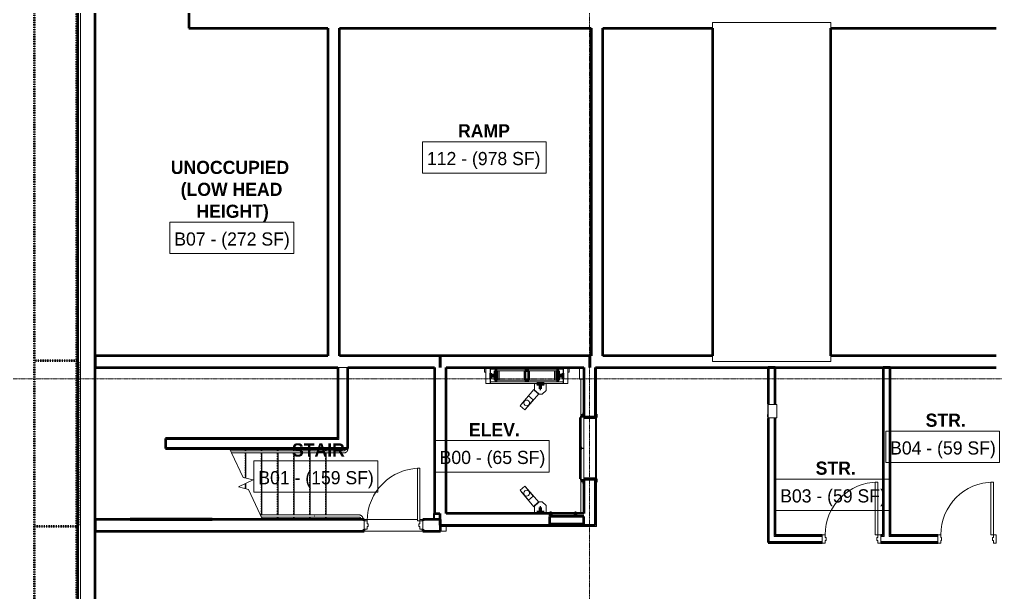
# Model space of a CAD drawing. Header units: inches. Extents: x -4235 to -464, y 9767 to 12463.
# Drawn here: x -3871 to -3204, y 11389 to 11781 of the extents above; entities that cross this region are included whole.
import ezdxf

# ---------------------------------------------------------------- set-up
doc = ezdxf.new("R2010")
doc.units = ezdxf.units.IN
doc.header["$MEASUREMENT"] = 0
for name, pattern in [('Dash 1_16_', [0.125, 0.0625, -0.0625]), ('Grid Line 1_2_', [0.875, 0.5, -0.125, 0.125, -0.125]), ('Overhead 1_16_', [0.101562, 0.0625, -0.039062])]:
    doc.linetypes.add(name, pattern=pattern)
for name, color, linetype, lineweight in [('0-1', 7, 'Continuous', 5), ('0-3', 90, 'Continuous', 20), ('0-4', 7, 'Continuous', 9), ('A-AREA-IDEN', 2, 'Continuous', 9), ('A-DOOR-1', 90, 'Continuous', 20), ('A-DOOR-2', 7, 'Continuous', 9), ('A-DOOR-FRAM-1', 90, 'Continuous', 20), ('A-FLOR-2', 7, 'Continuous', 9), ('A-FLOR-3', 250, 'Continuous', 50), ('A-FLOR-4', 192, 'Continuous', 9), ('A-FLOR-HRAL-1', 7, 'Continuous', 9), ('A-FLOR-MCUT-1', 50, 'Continuous', 13), ('A-GENM-2', 7, 'Continuous', 9), ('A-GENM-3', 250, 'Continuous', 50), ('A-WALL', 113, 'Continuous', 13), ('A-WALL-3', 50, 'Continuous', 13), ('A-WALL-4', 250, 'Continuous', 50), ('A-WALL-5', 7, 'Continuous', 9), ('C-BLDG-PADS-1', 7, 'Continuous', 9), ('C-PROP-LINE-1', 91, 'Dash 1_16_', 50), ('E-FIRE-1', 7, 'Continuous', 9), ('G-IMPT-1', 7, 'Continuous', 9), ('I-WALL-1', 250, 'Continuous', 50), ('Q-SPCQ-1', 7, 'Continuous', 9), ('S-FNDN-3', 7, 'Continuous', 9), ('S-FNDN-4', 32, 'Continuous', 50), ('S-GRID-1', 1, 'Grid Line 1_2_', 9), ('S-STRS-3', 7, 'Continuous', 9), ('S-STRS-4', 7, 'Overhead 1_16_', 9), ('S-STRS-MBND-2', 7, 'Continuous', 9)]:
    doc.layers.add(name, color=color, linetype=linetype, lineweight=lineweight)
doc.styles.add('Century Gothic', font='ufonts.com_century-gothic.ttf', dxfattribs={"height": 9})
doc.styles.add('Century Gothic_B', font='GOTHICB.TTF', dxfattribs={"height": 9})

# ---------------------------------------------------------------- blocks, each defined once
blk = doc.blocks.new('CTR  - Topography_rvt-1-BACKGROUND - BASEMENT')
at = {"layer": 'C-BLDG-PADS-1'}
for p, q in [((-3487.32, 11534.99), (-3487.32, 11509.05)), ((-3487.32, 11466.43), (-3487.32, 11442.99))]:
    blk.add_line(p, q, dxfattribs=at)
blk = doc.blocks.new('HOLLOW METAL - COMMON_3-0 x 7-0 - HM DOOR-2191985-BACKGROUND - BASEMENT')
at = {"layer": 'A-DOOR-1'}
for p, q in [((18, 39.125), (16.25, 39.125)), ((16.25, 39.125), (16.25, 3.125)), ((18, 3.125), (18, 39.125)), ((16.25, 3.125), (18, 3.125))]:
    blk.add_line(p, q, dxfattribs=at)
at = {"layer": 'A-DOOR-2'}
blk.add_arc((18, 3.125), 36, 90, 180, dxfattribs=at)
at = {"layer": 'A-DOOR-FRAM-1'}
for p, q in [((-18, 3.125), (-20, 3.125)), ((-20, 3.125), (-20, -2.625)), ((-18, 1.1875), (-18, 3.125)), ((-17.375, 1.1875), (-18, 1.1875)), ((-17.375, -0.6875), (-17.375, 1.1875)), ((18, 1.1875), (17.375, 1.1875)), ((17.375, 1.1875), (17.375, -0.6875)), ((18, 3.125), (18, 1.1875)), ((20, 3.125), (18, 3.125)), ((20, -2.625), (20, 3.125)), ((-20, -2.625), (-18, -2.625)), ((-18, -2.625), (-18, -0.6875)), ((-18, -0.6875), (-17.375, -0.6875)), ((17.375, -0.6875), (18, -0.6875)), ((18, -0.6875), (18, -2.625)), ((18, -2.625), (20, -2.625))]:
    blk.add_line(p, q, dxfattribs=at)
blk = doc.blocks.new('104416 - Fire Extinguishers - Wall - Class A - Light - 2A-2206155-BACKGROUND - BASEMENT')
at = {"layer": 'E-FIRE-1'}
for p, q in [((13.19, 2.63), (13.19, 2.37)), ((23.19, 2.63), (13.19, 2.63)), ((13.19, 2.63), (23.19, 2.63)), ((13.19, 2.63), (13.19, 2.37)), ((23.19, 2.37), (13.19, 2.37)), ((13.63, -3.62), (13.63, 2.37)), ((14.41, 2.63), (14.41, 2.88)), ((14.44, 2.88), (14.84, 2.88)), ((14.44, 2.63), (14.44, 2.88)), ((14.84, 2.88), (15.03, 2.88)), ((14.84, 2.63), (14.84, 2.88)), ((15.03, 2.88), (15.11, 2.88)), ((15.03, 2.63), (15.03, 2.88)), ((15.11, 2.88), (15.24, 2.88)), ((15.11, 2.63), (15.11, 2.88)), ((15.24, 2.88), (15.51, 2.88)), ((15.24, 2.63), (15.24, 2.88)), ((15.51, 2.88), (15.73, 2.88)), ((15.51, 2.63), (15.51, 2.88)), ((15.73, 2.88), (15.87, 2.88)), ((15.73, 2.63), (15.73, 2.88)), ((15.87, 2.88), (15.91, 2.88)), ((15.87, 2.63), (15.87, 2.88)), ((15.91, 2.63), (15.91, 2.88)), ((15.94, 2.63), (15.94, 2.88)), ((22.75, 2.37), (22.75, -3.62)), ((23.19, 2.37), (23.19, 2.63)), ((23.19, 2.37), (23.19, 2.63)), ((22.75, -3.62), (13.63, -3.62))]:
    blk.add_line(p, q, dxfattribs=at)
blk = doc.blocks.new('CTR - 1st Phase - Common Walls_rvt-1-BACKGROUND - BASEMENT')
at = {"layer": 'A-WALL-3'}
for p, q in [((-3358.65, 11517.55), (-3358.65, 11542.99)), ((-3355.15, 11517.55), (-3355.15, 11542.99)), ((-3280.02, 11542.99), (-3280.02, 11427.99)), ((-3276.52, 11542.99), (-3276.52, 11427.99)), ((-3358.65, 11423.86), (-3358.65, 11508.43)), ((-3355.15, 11427.36), (-3355.15, 11508.43)), ((-3355.15, 11423.86), (-3358.65, 11423.86)), ((-3354.52, 11427.36), (-3355.15, 11427.36)), ((-3354.52, 11423.86), (-3355.15, 11423.86)), ((-3322.27, 11427.36), (-3354.52, 11427.36)), ((-3322.27, 11423.86), (-3354.52, 11423.86)), ((-3280.02, 11427.36), (-3282.27, 11427.36)), ((-3243.27, 11423.86), (-3282.27, 11423.86)), ((-3280.02, 11427.99), (-3280.02, 11427.36)), ((-3276.52, 11427.99), (-3276.52, 11427.36)), ((-3243.27, 11427.36), (-3276.52, 11427.36))]:
    blk.add_line(p, q, dxfattribs=at)
at = {"layer": 'I-WALL-1'}
for p, q in [((-3359.27, 11542.99), (-3359.27, 11517.99)), ((-3354.52, 11542.99), (-3359.27, 11542.99)), ((-3354.52, 11517.55), (-3354.52, 11542.99)), ((-3275.9, 11542.99), (-3280.65, 11542.99)), ((-3280.65, 11542.99), (-3280.65, 11427.99)), ((-3275.9, 11427.99), (-3275.9, 11542.99)), ((-3359.27, 11507.99), (-3359.27, 11423.24)), ((-3354.52, 11427.99), (-3354.52, 11508.43)), ((-3359.27, 11423.24), (-3358.65, 11423.24)), ((-3358.65, 11423.24), (-3354.52, 11423.24)), ((-3322.27, 11427.99), (-3354.52, 11427.99)), ((-3354.52, 11423.24), (-3322.27, 11423.24)), ((-3280.65, 11427.99), (-3282.27, 11427.99)), ((-3282.27, 11423.24), (-3243.27, 11423.24)), ((-3243.27, 11427.99), (-3275.9, 11427.99))]:
    blk.add_line(p, q, dxfattribs=at)
at = {"layer": '0-3', "rotation": 90}
blk.add_blockref('104416 - Fire Extinguishers - Wall - Class A - Light - 2A-2206155-BACKGROUND - BASEMENT', (-3356.9, 11494.8), dxfattribs=at)
at = {"layer": '0-3'}
for p in [(-3302.27, 11425.36), (-3223.27, 11425.36)]:
    blk.add_blockref('HOLLOW METAL - COMMON_3-0 x 7-0 - HM DOOR-2191985-BACKGROUND - BASEMENT', p, dxfattribs=at)
blk = doc.blocks.new('Otis_G2S_072320191620 - Duty_3500_Speed_150_Seismic_N_CwtLoc_L2_PitDepth_60_OpeningType_Front_CwtSafety_N_FRSAME_NPT-2444873-BACKGROUND - BASEMENT')
at = {"layer": 'A-GENM-3'}
for p, q in [((99.63, 60.68), (93.19, 60.68)), ((93.19, 60.68), (93.19, 59.18)), ((99.63, 59.18), (99.63, 60.68)), ((93.19, 59.18), (99.63, 59.18)), ((99.64, 40.33), (93.18, 40.33)), ((93.18, 40.33), (93.18, 37.46)), ((99.64, 37.46), (99.64, 40.33)), ((93.18, 37.46), (99.64, 37.46)), ((99.63, 18.61), (93.19, 18.61)), ((93.19, 18.61), (93.19, 17.11)), ((93.19, 17.11), (99.63, 17.11)), ((99.63, 17.11), (99.63, 18.61))]:
    blk.add_line(p, q, dxfattribs=at)
at = {"layer": 'G-IMPT-1'}
for p, q in [((92.16, 63.73), (94.66, 63.73)), ((93.18, 60.99), (93.18, 16.8)), ((99.64, 60.99), (93.18, 60.99)), ((98.16, 63.73), (100.82, 63.73)), ((99.64, 16.8), (99.64, 60.99)), ((100.82, 14.06), (100.82, 63.73)), ((100.82, 63.73), (100.94, 63.73)), ((100.94, 63.73), (100.94, 14.06)), ((93.19, 57.81), (93.19, 40.33)), ((99.63, 57.81), (93.19, 57.81)), ((99.63, 40.33), (99.63, 57.81)), ((17.26, 43.07), (6.69, 34.07)), ((11.25, 37.78), (17.95, 43.51)), ((20.68, 40.32), (13.98, 34.59)), ((14.68, 40.54), (14.21, 39.94)), ((15.35, 40.92), (14.68, 40.54)), ((16.12, 41.01), (15.35, 40.92)), ((16.85, 40.8), (16.12, 41.01)), ((17.46, 40.33), (16.85, 40.8)), ((17.3, 43.02), (17.26, 43.07)), ((17.83, 39.66), (17.46, 40.33)), ((17.95, 43.51), (20.68, 40.32)), ((73, 40.29), (75.71, 43.5)), ((79.73, 34.6), (73, 40.29)), ((75.71, 43.5), (82.45, 37.8)), ((76.22, 40.32), (75.85, 39.65)), ((76.82, 40.8), (76.22, 40.32)), ((76.43, 43.07), (76.33, 42.97)), ((86.99, 34.07), (76.43, 43.07)), ((77.56, 41.01), (76.82, 40.8)), ((78.32, 40.92), (77.56, 41.01)), ((78.99, 40.55), (78.32, 40.92)), ((79.47, 39.95), (78.99, 40.55)), ((7.44, 33.56), (2.69, 33.56)), ((2.69, 33.56), (2.69, 32.13)), ((6.69, 34.07), (9.75, 30.81)), ((10, 30.8), (7.44, 33.56)), ((9.75, 30.81), (20.32, 39.81)), ((13.98, 34.59), (11.25, 37.78)), ((14.21, 39.94), (14, 39.2)), ((14, 39.2), (14.09, 38.44)), ((14.09, 38.44), (14.47, 37.77)), ((14.47, 37.77), (15.07, 37.29)), ((15.07, 37.29), (15.81, 37.08)), ((15.81, 37.08), (16.57, 37.18)), ((16.57, 37.18), (17.24, 37.55)), ((17.24, 37.55), (17.72, 38.15)), ((17.72, 38.15), (17.92, 38.89)), ((17.92, 38.89), (17.83, 39.66)), ((20.32, 39.81), (20.21, 39.92)), ((73.46, 39.91), (73.37, 39.81)), ((73.37, 39.81), (83.93, 30.81)), ((75.85, 39.65), (75.76, 38.88)), ((75.76, 38.88), (75.97, 38.14)), ((75.97, 38.14), (76.45, 37.54)), ((76.45, 37.54), (77.12, 37.17)), ((77.12, 37.17), (77.89, 37.09)), ((77.89, 37.09), (78.63, 37.3)), ((78.63, 37.3), (79.23, 37.78)), ((79.23, 37.78), (79.6, 38.45)), ((79.68, 39.21), (79.47, 39.95)), ((79.6, 38.45), (79.68, 39.21)), ((82.45, 37.8), (79.73, 34.6)), ((86.24, 33.56), (83.68, 30.8)), ((83.93, 30.81), (86.99, 34.07)), ((90.99, 33.56), (86.24, 33.56)), ((90.99, 25.69), (90.99, 33.56)), ((93.19, 37.46), (93.19, 19.98)), ((99.63, 19.98), (99.63, 37.46)), ((2.69, 27.13), (2.69, 25.69)), ((7.44, 25.69), (10, 28.45)), ((10, 28.45), (10, 30.8)), ((83.68, 30.8), (83.68, 28.45)), ((83.68, 28.45), (86.24, 25.69)), ((2.69, 25.69), (7.44, 25.69)), ((86.24, 25.69), (90.99, 25.69)), ((93.18, 16.8), (99.64, 16.8)), ((93.19, 19.98), (99.63, 19.98))]:
    blk.add_line(p, q, dxfattribs=at)
blk = doc.blocks.new('Otis_G2S_072320191620 - Otis_G2S_072320191620-2295120-BACKGROUND - BASEMENT')
at = {"layer": 'A-GENM-2'}
for p, q in [((102, 66.89), (91.02, 66.89)), ((91.02, 66.89), (91.02, 63.94)), ((102, 67.78), (98.85, 67.78)), ((98.85, 67.78), (98.85, 66.89)), ((102, 63.94), (91.02, 63.94)), ((91.02, 63.94), (91.02, 63.74)), ((91.02, 63.74), (91.02, 14.06)), ((91.02, 63.74), (102, 63.74)), ((92.16, 14.06), (92.16, 63.74)), ((2, 34.63), (2.68, 34.63)), ((2.68, 34.63), (2.68, 32.13)), ((2.68, 27.13), (2.68, 24.63)), ((2.68, 24.63), (2, 24.63)), ((2.5, 6.14), (2.5, 22.14)), ((91.02, 14.06), (91.02, 13.86)), ((94.66, 14.06), (91.02, 14.06)), ((91.02, 13.86), (102, 13.86)), ((91.02, 13.86), (91.02, 10.91)), ((102, 14.06), (98.16, 14.06)), ((91.02, 10.91), (102, 10.91)), ((98.85, 10.91), (98.85, 10.02)), ((98.85, 10.02), (102, 10.02))]:
    blk.add_line(p, q, dxfattribs=at)
at = {"layer": 'A-GENM-3'}
for p, q in [((98.16, 63.74), (94.66, 63.74)), ((94.66, 63.74), (94.66, 63.43)), ((94.66, 63.43), (96.1, 63.43)), ((96.1, 63.43), (96.1, 61.3)), ((96.1, 61.3), (96.72, 61.3)), ((96.72, 61.3), (96.72, 63.43)), ((96.72, 63.43), (98.16, 63.43)), ((98.16, 63.43), (98.16, 63.74)), ((2.97, 32.13), (2.66, 32.13)), ((2.66, 32.13), (2.66, 27.13)), ((2.66, 27.13), (2.97, 27.13)), ((2.97, 29.94), (2.97, 32.13)), ((6.16, 29.94), (2.97, 29.94)), ((2.97, 27.13), (2.97, 29.31)), ((2.97, 29.31), (6.16, 29.31)), ((6.16, 29.31), (6.16, 29.94)), ((90.65, 29.94), (87.46, 29.94)), ((87.46, 29.94), (87.46, 29.31)), ((87.46, 29.31), (90.65, 29.31)), ((90.96, 32.13), (90.65, 32.13)), ((90.65, 32.13), (90.65, 29.94)), ((90.65, 29.31), (90.65, 27.13)), ((90.65, 27.13), (90.96, 27.13)), ((90.96, 27.13), (90.96, 32.13)), ((0, 23.5), (-4.99, 23.5)), ((-4.99, 23.5), (-4.99, 0)), ((0, 0), (0, 23.5)), ((2.5, 23.14), (0.5, 23.14)), ((0.5, 23.14), (0.5, 22.14)), ((0.5, 22.14), (2.5, 22.14)), ((2.5, 22.14), (2.5, 23.14)), ((96.1, 14.37), (94.66, 14.37)), ((94.66, 14.37), (94.66, 14.06)), ((94.66, 14.06), (98.16, 14.06)), ((96.72, 16.5), (96.1, 16.5)), ((96.1, 16.5), (96.1, 14.37)), ((96.72, 14.37), (96.72, 16.5)), ((98.16, 14.37), (96.72, 14.37)), ((98.16, 14.06), (98.16, 14.37)), ((2.5, 6.14), (0.5, 6.14)), ((0.5, 6.14), (0.5, 5.14)), ((0.5, 5.14), (2.5, 5.14)), ((2.5, 5.14), (2.5, 6.14)), ((25.44, 0.96), (23.6, 0.96)), ((23.6, 0.96), (23.6, 0.25)), ((23.6, 0.25), (23.73, 0.25)), ((23.73, 0.25), (23.73, 0.83)), ((23.73, 0.83), (25.44, 0.83)), ((46.81, 2.41), (25.69, 2.41)), ((25.69, 2.41), (25.69, 2)), ((46.62, 1.25), (46.81, 1.25)), ((67.81, 2.41), (46.81, 2.41)), ((46.81, 2.41), (46.81, 1.25)), ((46.81, 1.25), (46.81, 2.41)), ((46.81, 1.25), (46.87, 1.25)), ((67.81, 2), (67.81, 2.41)), ((70.02, 0.96), (68.06, 0.96)), ((68.06, 0.83), (69.9, 0.83)), ((69.9, 0.83), (69.9, 0.25)), ((69.9, 0.25), (70.02, 0.25)), ((70.02, 0.25), (70.02, 0.96)), ((-4.99, 0), (0, 0)), ((25.69, 0), (25.69, -8.52)), ((25.81, -8.64), (25.81, 0)), ((67.81, 0), (67.81, -8.64)), ((67.94, -8.52), (67.94, 0)), ((23.73, -8), (23.6, -8)), ((23.6, -8), (23.6, -8.64)), ((23.6, -8.64), (25.81, -8.64)), ((23.73, -8.52), (23.73, -8)), ((25.69, -8.52), (23.73, -8.52)), ((67.81, -8.64), (70.02, -8.64)), ((69.9, -8.52), (67.94, -8.52)), ((70.02, -8), (69.9, -8)), ((69.9, -8), (69.9, -8.52)), ((70.02, -8.64), (70.02, -8))]:
    blk.add_line(p, q, dxfattribs=at)
blk.add_blockref('Otis_G2S_072320191620 - Duty_3500_Speed_150_Seismic_N_CwtLoc_L2_PitDepth_60_OpeningType_Front_CwtSafety_N_FRSAME_NPT-2444873-BACKGROUND - BASEMENT', (0, 0))
blk = doc.blocks.new('HOLLOW METAL - STAIR DOOR 3-0 x 7-0-2453423-BACKGROUND - BASEMENT')
at = {"layer": 'A-DOOR-1'}
for p, q in [((18, 39.25), (16.25, 39.25)), ((16.25, 39.25), (16.25, 3.25)), ((18, 3.25), (18, 39.25)), ((16.25, 3.25), (18, 3.25))]:
    blk.add_line(p, q, dxfattribs=at)
at = {"layer": 'A-DOOR-2'}
blk.add_arc((18, 3.25), 36, 90, 180, dxfattribs=at)
at = {"layer": 'A-DOOR-FRAM-1'}
for p, q in [((-18, 3.25), (-20, 3.25)), ((-20, 3.25), (-20, -2.5)), ((-18, 1.3125), (-18, 3.25)), ((-17.375, 1.3125), (-18, 1.3125)), ((-17.375, -0.5625), (-17.375, 1.3125)), ((18, 1.3125), (17.375, 1.3125)), ((17.375, 1.3125), (17.375, -0.5625)), ((18, 3.25), (18, 1.3125)), ((20, 3.25), (18, 3.25)), ((20, -2.5), (20, 3.25)), ((-20, -2.5), (-18, -2.5)), ((-18, -2.5), (-18, -0.5625)), ((-18, -0.5625), (-17.375, -0.5625)), ((17.375, -0.5625), (18, -0.5625)), ((18, -0.5625), (18, -2.5)), ((18, -2.5), (20, -2.5))]:
    blk.add_line(p, q, dxfattribs=at)
blk = doc.blocks.new('Elevator Door-Center - 48_ x 84_-2010370-BACKGROUND - BASEMENT')
at = {"layer": 'Q-SPCQ-1'}
for p, q in [((-25.22, 6), (-4.03, 6)), ((-25.22, 6), (-25.22, 4)), ((-4.03, 4), (-25.22, 4)), ((-4.03, 4), (-4.03, 6)), ((-3.78, 6), (17.41, 6)), ((-3.78, 4), (-3.78, 6)), ((17.41, 4), (-3.78, 4)), ((17.41, 6), (17.41, 4))]:
    blk.add_line(p, q, dxfattribs=at)
blk = doc.blocks.new('Top Rail Type - Top Rail_Internal_-2365532-BACKGROUND - BASEMENT')
at = {"layer": 'A-FLOR-HRAL-1'}
for p, q in [((-3651.46, 11442.11), (-3670.84, 11442.11)), ((-3670.84, 11440.61), (-3651.46, 11440.61)), ((-3669.44, 11441.29), (-3669.44, 11441.44)), ((-3638.95, 11442.11), (-3650, 11442.11)), ((-3650, 11440.61), (-3638.95, 11440.61)), ((-3637.7, 11439.36), (-3637.7, 11438.99)), ((-3636.2, 11438.99), (-3636.2, 11439.36))]:
    blk.add_line(p, q, dxfattribs=at)
at = {"layer": 'A-FLOR-HRAL-1', "flags": 128}
for points in [[(-3651.46, 11442.11), (-3651.37, 11442.11), (-3651.27, 11442.11), (-3651.17, 11442.11), (-3651.07, 11442.11), (-3650.97, 11442.11), (-3650.86, 11442.11), (-3650.76, 11442.11), (-3650.65, 11442.11), (-3650.55, 11442.11), (-3650.44, 11442.11), (-3650.33, 11442.11), (-3650.22, 11442.11), (-3650.11, 11442.11), (-3650, 11442.11), (-3650, 11442.11)], [(-3650, 11440.61), (-3650.11, 11440.61), (-3650.22, 11440.61), (-3650.33, 11440.61), (-3650.44, 11440.61), (-3650.54, 11440.61), (-3650.65, 11440.61), (-3650.76, 11440.61), (-3650.86, 11440.61), (-3650.97, 11440.61), (-3651.07, 11440.61), (-3651.17, 11440.61), (-3651.27, 11440.61), (-3651.36, 11440.61), (-3651.46, 11440.61), (-3651.46, 11440.61)], [(-3636.2, 11439.36), (-3636.2, 11439.47), (-3636.21, 11439.58), (-3636.22, 11439.69), (-3636.23, 11439.8), (-3636.25, 11439.91), (-3636.28, 11440.02), (-3636.31, 11440.12), (-3636.34, 11440.23), (-3636.38, 11440.33), (-3636.42, 11440.44), (-3636.46, 11440.54), (-3636.51, 11440.63), (-3636.56, 11440.73), (-3636.62, 11440.83), (-3636.68, 11440.92), (-3636.74, 11441.01), (-3636.81, 11441.09), (-3636.88, 11441.18), (-3636.96, 11441.26), (-3637.03, 11441.34), (-3637.11, 11441.41), (-3637.2, 11441.48), (-3637.28, 11441.55), (-3637.37, 11441.62), (-3637.46, 11441.68), (-3637.56, 11441.74), (-3637.65, 11441.79), (-3637.75, 11441.84), (-3637.85, 11441.89), (-3637.95, 11441.93), (-3638.06, 11441.97), (-3638.16, 11442), (-3638.27, 11442.03), (-3638.37, 11442.05), (-3638.48, 11442.07), (-3638.59, 11442.09), (-3638.7, 11442.1), (-3638.81, 11442.11), (-3638.92, 11442.11), (-3638.95, 11442.11)], [(-3638.95, 11440.61), (-3638.9, 11440.61), (-3638.85, 11440.61), (-3638.8, 11440.61), (-3638.75, 11440.6), (-3638.7, 11440.59), (-3638.65, 11440.58), (-3638.6, 11440.57), (-3638.56, 11440.55), (-3638.51, 11440.53), (-3638.46, 11440.52), (-3638.42, 11440.5), (-3638.37, 11440.47), (-3638.33, 11440.45), (-3638.28, 11440.42), (-3638.24, 11440.4), (-3638.2, 11440.37), (-3638.16, 11440.34), (-3638.12, 11440.3), (-3638.09, 11440.27), (-3638.05, 11440.24), (-3638.02, 11440.2), (-3637.99, 11440.16), (-3637.95, 11440.12), (-3637.92, 11440.08), (-3637.9, 11440.04), (-3637.87, 11440), (-3637.85, 11439.95), (-3637.82, 11439.91), (-3637.8, 11439.86), (-3637.78, 11439.82), (-3637.77, 11439.77), (-3637.75, 11439.72), (-3637.74, 11439.67), (-3637.73, 11439.63), (-3637.72, 11439.58), (-3637.71, 11439.53), (-3637.7, 11439.48), (-3637.7, 11439.43), (-3637.7, 11439.38), (-3637.7, 11439.36)]]:
    blk.add_lwpolyline(points, dxfattribs=at)
blk = doc.blocks.new('Top Rail Type - Top Rail_Internal_-V9-BACKGROUND - BASEMENT')
at = {"layer": 'A-FLOR-HRAL-1'}
for p, q in [((-3706.3, 11442.11), (-3705.6, 11440.61)), ((-3651.06, 11442.11), (-3706.3, 11442.11)), ((-3651.06, 11440.61), (-3705.6, 11440.61)), ((-3650, 11442.11), (-3651.06, 11442.11)), ((-3650, 11440.61), (-3651.06, 11440.61)), ((-3638.95, 11442.11), (-3650, 11442.11)), ((-3638.95, 11440.61), (-3650, 11440.61)), ((-3637.7, 11438.99), (-3637.7, 11439.36)), ((-3636.2, 11438.99), (-3636.2, 11439.36))]:
    blk.add_line(p, q, dxfattribs=at)
for radius in [2.75, 1.25]:
    blk.add_arc((-3638.95, 11439.36), radius, 0, 90, dxfattribs=at)
blk = doc.blocks.new('Top Rail Type - Top Rail_Internal_-2388295-BACKGROUND - BASEMENT')
at = {"layer": 'A-FLOR-HRAL-1'}
for p, q in [((-3651.21, 11485.99), (-3670.84, 11485.99)), ((-3670.84, 11484.49), (-3651.21, 11484.49)), ((-3669.44, 11485.16), (-3669.44, 11485.32)), ((-3649.32, 11485.99), (-3649.75, 11485.99)), ((-3649.75, 11484.49), (-3649.32, 11484.49)), ((-3648.07, 11487.61), (-3648.07, 11487.24)), ((-3646.57, 11487.24), (-3646.57, 11487.61))]:
    blk.add_line(p, q, dxfattribs=at)
at = {"layer": 'A-FLOR-HRAL-1', "flags": 128}
for points in [[(-3651.21, 11485.99), (-3651.12, 11485.99), (-3651.02, 11485.99), (-3650.92, 11485.99), (-3650.82, 11485.99), (-3650.72, 11485.99), (-3650.61, 11485.99), (-3650.51, 11485.99), (-3650.4, 11485.99), (-3650.3, 11485.99), (-3650.19, 11485.99), (-3650.08, 11485.99), (-3649.97, 11485.99), (-3649.86, 11485.99), (-3649.75, 11485.99), (-3649.75, 11485.99)], [(-3649.75, 11484.49), (-3649.86, 11484.49), (-3649.97, 11484.49), (-3650.08, 11484.49), (-3650.19, 11484.49), (-3650.29, 11484.49), (-3650.4, 11484.49), (-3650.51, 11484.49), (-3650.61, 11484.49), (-3650.72, 11484.49), (-3650.82, 11484.49), (-3650.92, 11484.49), (-3651.02, 11484.49), (-3651.11, 11484.49), (-3651.21, 11484.49), (-3651.21, 11484.49)], [(-3649.32, 11484.49), (-3649.21, 11484.49), (-3649.1, 11484.5), (-3648.99, 11484.51), (-3648.89, 11484.52), (-3648.78, 11484.54), (-3648.67, 11484.57), (-3648.56, 11484.6), (-3648.46, 11484.63), (-3648.35, 11484.67), (-3648.25, 11484.71), (-3648.15, 11484.75), (-3648.05, 11484.8), (-3647.96, 11484.85), (-3647.86, 11484.91), (-3647.77, 11484.97), (-3647.68, 11485.03), (-3647.59, 11485.1), (-3647.51, 11485.17), (-3647.43, 11485.25), (-3647.35, 11485.32), (-3647.28, 11485.4), (-3647.2, 11485.49), (-3647.14, 11485.57), (-3647.07, 11485.66), (-3647.01, 11485.75), (-3646.95, 11485.85), (-3646.9, 11485.94), (-3646.85, 11486.04), (-3646.8, 11486.14), (-3646.76, 11486.24), (-3646.72, 11486.35), (-3646.69, 11486.45), (-3646.66, 11486.56), (-3646.63, 11486.66), (-3646.61, 11486.77), (-3646.6, 11486.88), (-3646.59, 11486.99), (-3646.58, 11487.1), (-3646.57, 11487.21), (-3646.57, 11487.24)], [(-3648.07, 11487.24), (-3648.07, 11487.19), (-3648.08, 11487.14), (-3648.08, 11487.09), (-3648.09, 11487.04), (-3648.1, 11486.99), (-3648.11, 11486.94), (-3648.12, 11486.89), (-3648.14, 11486.85), (-3648.15, 11486.8), (-3648.17, 11486.75), (-3648.19, 11486.71), (-3648.21, 11486.66), (-3648.24, 11486.62), (-3648.26, 11486.58), (-3648.29, 11486.53), (-3648.32, 11486.49), (-3648.35, 11486.45), (-3648.38, 11486.42), (-3648.42, 11486.38), (-3648.45, 11486.34), (-3648.49, 11486.31), (-3648.53, 11486.28), (-3648.57, 11486.24), (-3648.61, 11486.22), (-3648.65, 11486.19), (-3648.69, 11486.16), (-3648.73, 11486.14), (-3648.78, 11486.11), (-3648.82, 11486.09), (-3648.87, 11486.07), (-3648.92, 11486.06), (-3648.97, 11486.04), (-3649.01, 11486.03), (-3649.06, 11486.02), (-3649.11, 11486.01), (-3649.16, 11486), (-3649.21, 11485.99), (-3649.26, 11485.99), (-3649.31, 11485.99), (-3649.32, 11485.99)]]:
    blk.add_lwpolyline(points, dxfattribs=at)
blk = doc.blocks.new('Top Rail Type - Top Rail_Internal_-V11-BACKGROUND - BASEMENT')
at = {"layer": 'A-FLOR-HRAL-1'}
for p, q in [((-3726.76, 11485.99), (-3726.06, 11484.49)), ((-3650.81, 11485.99), (-3726.76, 11485.99)), ((-3650.81, 11484.49), (-3726.06, 11484.49)), ((-3649.75, 11485.99), (-3650.81, 11485.99)), ((-3649.75, 11484.49), (-3650.81, 11484.49)), ((-3649.32, 11485.99), (-3649.75, 11485.99)), ((-3649.32, 11484.49), (-3649.75, 11484.49)), ((-3648.07, 11487.61), (-3648.07, 11487.24)), ((-3646.57, 11487.61), (-3646.57, 11487.24))]:
    blk.add_line(p, q, dxfattribs=at)
for radius in [1.25, 2.75]:
    blk.add_arc((-3649.32, 11487.24), radius, 270, 0, dxfattribs=at)
blk = doc.blocks.new('Walls 5 - Walls 1-2363833-BACKGROUND - BASEMENT')
at = {"layer": 'A-WALL-4'}
for p, q in [((-3739.32, 11439.11), (-3795.32, 11439.11)), ((-3795.32, 11439.11), (-3795.32, 11438.99)), ((-3795.32, 11438.99), (-3739.32, 11438.99)), ((-3739.32, 11438.99), (-3739.32, 11439.11))]:
    blk.add_line(p, q, dxfattribs=at)
blk = doc.blocks.new('CTR - 1st Phase -Stairs _ Elevators_rvt-1-BACKGROUND - BASEMENT')
at = {"layer": 'A-FLOR-2'}
for p, q in [((-3477.32, 11509.05), (-3476.8, 11509.05)), ((-3476.68, 11509.05), (-3476.57, 11509.05)), ((-3476.57, 11509.05), (-3476.57, 11466.43)), ((-3485.32, 11487.61), (-3485.32, 11487.86)), ((-3476.8, 11466.43), (-3477.32, 11466.43)), ((-3476.57, 11466.43), (-3476.68, 11466.43))]:
    blk.add_line(p, q, dxfattribs=at)
at = {"layer": 'A-FLOR-3'}
for p, q in [((-3397.32, 11774.99), (-3397.32, 11550.99)), ((-3316.46, 11550.99), (-3316.46, 11774.99))]:
    blk.add_line(p, q, dxfattribs=at)
at = {"layer": 'A-FLOR-MCUT-1'}
for p, q in [((-3397.32, 11778.99), (-3397.32, 11774.99)), ((-3316.46, 11778.99), (-3397.32, 11778.99)), ((-3316.46, 11774.99), (-3316.46, 11778.99)), ((-3397.32, 11550.99), (-3397.32, 11546.99)), ((-3316.46, 11546.99), (-3316.46, 11550.99)), ((-3397.32, 11546.99), (-3316.46, 11546.99))]:
    blk.add_line(p, q, dxfattribs=at)
at = {"layer": 'A-WALL-3'}
for p, q in [((-3397.32, 11774.99), (-3397.32, 11778.99)), ((-3397.32, 11778.99), (-3316.46, 11778.99)), ((-3316.46, 11778.99), (-3316.46, 11774.99)), ((-3397.32, 11546.99), (-3397.32, 11550.99)), ((-3316.46, 11550.99), (-3316.46, 11546.99)), ((-3652.7, 11542.99), (-3653.32, 11542.99)), ((-3647.2, 11542.99), (-3652.7, 11542.99)), ((-3652.7, 11542.99), (-3652.7, 11493.74)), ((-3646.57, 11542.99), (-3647.2, 11542.99)), ((-3647.2, 11542.99), (-3647.2, 11488.24)), ((-3316.46, 11546.99), (-3397.32, 11546.99)), ((-3770.7, 11493.74), (-3770.7, 11488.24)), ((-3653.32, 11493.74), (-3770.7, 11493.74)), ((-3652.7, 11493.74), (-3653.32, 11493.74)), ((-3727.81, 11488.24), (-3770.7, 11488.24)), ((-3653.32, 11488.24), (-3727.32, 11488.24)), ((-3652.7, 11488.24), (-3653.32, 11488.24)), ((-3647.2, 11488.24), (-3652.7, 11488.24))]:
    blk.add_line(p, q, dxfattribs=at)
at = {"layer": 'A-WALL-4'}
for p, q in [((-3755.32, 11789.18), (-3755.32, 11774.99)), ((-3755.32, 11774.99), (-3747.32, 11774.99)), ((-3747.32, 11774.99), (-3660.32, 11774.99)), ((-3660.32, 11774.99), (-3660.32, 11550.99)), ((-3652.32, 11774.99), (-3480.32, 11774.99)), ((-3652.32, 11550.99), (-3652.32, 11774.99)), ((-3480.32, 11774.99), (-3480.32, 11550.99)), ((-3472.32, 11774.99), (-3397.32, 11774.99)), ((-3472.32, 11550.99), (-3472.32, 11774.99)), ((-3316.46, 11774.99), (-3203.32, 11774.99)), ((-3660.32, 11550.99), (-3819.32, 11550.99)), ((-3819.32, 11550.99), (-3819.32, 11542.99)), ((-3583.32, 11550.99), (-3652.32, 11550.99)), ((-3480.95, 11550.99), (-3583.7, 11550.99)), ((-3583.7, 11550.99), (-3583.7, 11542.99)), ((-3583.32, 11542.99), (-3583.32, 11550.99)), ((-3480.32, 11550.99), (-3481.32, 11550.99)), ((-3481.32, 11550.99), (-3481.32, 11542.99)), ((-3480.95, 11542.99), (-3480.95, 11550.99)), ((-3397.32, 11550.99), (-3472.32, 11550.99)), ((-3203.32, 11550.99), (-3316.46, 11550.99)), ((-3819.32, 11542.99), (-3653.32, 11542.99)), ((-3646.57, 11542.99), (-3587.32, 11542.99)), ((-3587.32, 11542.99), (-3587.32, 11442.99)), ((-3579.32, 11542.99), (-3485.32, 11542.99)), ((-3579.32, 11442.99), (-3579.32, 11542.99)), ((-3485.32, 11542.99), (-3485.32, 11509.05)), ((-3477.32, 11542.99), (-3203.32, 11542.99)), ((-3477.32, 11509.05), (-3477.32, 11542.99)), ((-3485.32, 11509.05), (-3477.32, 11509.05)), ((-3477.32, 11466.43), (-3485.32, 11466.43)), ((-3485.32, 11466.43), (-3485.32, 11442.99)), ((-3477.32, 11434.99), (-3477.32, 11466.43)), ((-3587.32, 11442.99), (-3583.7, 11442.99)), ((-3583.7, 11442.99), (-3583.7, 11434.99)), ((-3485.32, 11442.99), (-3579.32, 11442.99)), ((-3635.32, 11438.99), (-3819.32, 11438.99)), ((-3819.32, 11438.99), (-3819.32, 11430.99)), ((-3635.32, 11437.99), (-3635.32, 11438.99)), ((-3583.32, 11438.99), (-3595.32, 11438.99)), ((-3595.32, 11438.99), (-3595.32, 11437.99)), ((-3583.32, 11430.99), (-3583.32, 11438.99)), ((-3819.32, 11430.99), (-3635.32, 11430.99)), ((-3635.32, 11430.99), (-3635.32, 11432.24)), ((-3595.32, 11432.24), (-3595.32, 11430.99)), ((-3595.32, 11430.99), (-3583.32, 11430.99)), ((-3583.7, 11434.99), (-3485.32, 11434.99)), ((-3485.32, 11434.99), (-3477.32, 11434.99))]:
    blk.add_line(p, q, dxfattribs=at)
at = {"layer": 'A-WALL-5'}
for p, q in [((-3635.32, 11438.99), (-3599.07, 11438.99)), ((-3597.32, 11438.99), (-3595.32, 11438.99)), ((-3595.32, 11430.99), (-3635.32, 11430.99))]:
    blk.add_line(p, q, dxfattribs=at)
at = {"layer": 'I-WALL-1'}
for p, q in [((-3653.32, 11542.99), (-3653.32, 11494.36)), ((-3646.57, 11487.61), (-3646.57, 11542.99)), ((-3653.32, 11494.36), (-3771.32, 11494.36)), ((-3771.32, 11494.36), (-3771.32, 11493.74)), ((-3771.32, 11493.74), (-3771.32, 11488.24)), ((-3771.32, 11488.24), (-3771.32, 11487.61)), ((-3771.32, 11487.61), (-3727.52, 11487.61)), ((-3727.32, 11487.61), (-3653.32, 11487.61)), ((-3653.32, 11487.61), (-3647.2, 11487.61)), ((-3647.2, 11487.61), (-3646.57, 11487.61))]:
    blk.add_line(p, q, dxfattribs=at)
at = {"layer": 'S-FNDN-3'}
for p, q in [((-3488.32, 11542.99), (-3488.32, 11534.99)), ((-3476.57, 11542.99), (-3476.57, 11509.05)), ((-3488.32, 11534.99), (-3485.32, 11534.99)), ((-3477.32, 11509.05), (-3476.8, 11509.05)), ((-3476.68, 11509.05), (-3476.57, 11509.05)), ((-3476.8, 11466.43), (-3477.32, 11466.43)), ((-3476.57, 11466.43), (-3476.68, 11466.43)), ((-3476.57, 11466.43), (-3476.57, 11434.24)), ((-3588.07, 11442.99), (-3588.07, 11438.99)), ((-3485.32, 11434.24), (-3583.32, 11434.24)), ((-3485.32, 11434.24), (-3476.57, 11434.24))]:
    blk.add_line(p, q, dxfattribs=at)
at = {"layer": 'S-STRS-3'}
for p, q in [((-3727.32, 11488.24), (-3727.81, 11488.24)), ((-3727.32, 11487.2), (-3727.32, 11488.24)), ((-3716.32, 11485.99), (-3716.32, 11487.61)), ((-3716.32, 11467.23), (-3716.32, 11484.49)), ((-3705.32, 11485.99), (-3705.32, 11487.61)), ((-3705.32, 11442.11), (-3705.32, 11484.49)), ((-3694.32, 11485.99), (-3694.32, 11487.61)), ((-3694.32, 11442.11), (-3694.32, 11484.49)), ((-3683.32, 11485.99), (-3683.32, 11487.61)), ((-3683.32, 11442.11), (-3683.32, 11484.49)), ((-3672.32, 11485.99), (-3672.32, 11487.61)), ((-3672.32, 11442.11), (-3672.32, 11484.49)), ((-3661.32, 11485.99), (-3661.32, 11487.61)), ((-3661.32, 11442.11), (-3661.32, 11484.49)), ((-3716.32, 11460), (-3716.32, 11463.61)), ((-3705.32, 11440.02), (-3705.32, 11440.61)), ((-3694.32, 11438.99), (-3694.32, 11440.61)), ((-3683.32, 11438.99), (-3683.32, 11440.61)), ((-3672.32, 11438.99), (-3672.32, 11440.61)), ((-3661.32, 11438.99), (-3661.32, 11440.61))]:
    blk.add_line(p, q, dxfattribs=at)
at = {"layer": 'S-STRS-4'}
for p, q in [((-3716.82, 11485.99), (-3716.82, 11487.61)), ((-3716.82, 11467.35), (-3716.82, 11484.49)), ((-3705.82, 11485.99), (-3705.82, 11487.61)), ((-3705.82, 11442.11), (-3705.82, 11484.49)), ((-3694.82, 11485.99), (-3694.82, 11487.61)), ((-3694.82, 11442.11), (-3694.82, 11484.49)), ((-3683.82, 11485.99), (-3683.82, 11487.61)), ((-3683.82, 11442.11), (-3683.82, 11484.49)), ((-3672.82, 11485.99), (-3672.82, 11487.61)), ((-3672.82, 11442.11), (-3672.82, 11484.49)), ((-3661.82, 11485.99), (-3661.82, 11487.61)), ((-3661.82, 11442.11), (-3661.82, 11484.49)), ((-3716.82, 11460.12), (-3716.82, 11463.38)), ((-3694.82, 11438.99), (-3694.82, 11440.61)), ((-3683.82, 11438.99), (-3683.82, 11440.61)), ((-3672.82, 11438.99), (-3672.82, 11440.61)), ((-3661.82, 11438.99), (-3661.82, 11440.61))]:
    blk.add_line(p, q, dxfattribs=at)
at = {"layer": 'S-STRS-MBND-2'}
for p, q in [((-3727.81, 11488.24), (-3726.76, 11485.99)), ((-3726.06, 11484.49), (-3718.23, 11467.69)), ((-3711.23, 11465.99), (-3721.42, 11461.24)), ((-3718.23, 11467.69), (-3711.23, 11465.99)), ((-3721.42, 11461.24), (-3714.42, 11459.54)), ((-3714.42, 11459.54), (-3704.84, 11438.99))]:
    blk.add_line(p, q, dxfattribs=at)
at = {"layer": '0-4'}
for name, p, rotation in [('Otis_G2S_072320191620 - Otis_G2S_072320191620-2295120-BACKGROUND - BASEMENT', (-3485.32, 11440.99), 89.99999999998951), ('Elevator Door-Center - 48_ x 84_-2010370-BACKGROUND - BASEMENT', (-3481.32, 11491.64), 90.0000000000186)]:
    blk.add_blockref(name, p, dxfattribs=dict(at, rotation=rotation))
for name, p in [('Top Rail Type - Top Rail_Internal_-V11-BACKGROUND - BASEMENT', (0, 0)), ('Top Rail Type - Top Rail_Internal_-2388295-BACKGROUND - BASEMENT', (0, 0)), ('HOLLOW METAL - STAIR DOOR 3-0 x 7-0-2453423-BACKGROUND - BASEMENT', (-3615.32, 11434.74)), ('Walls 5 - Walls 1-2363833-BACKGROUND - BASEMENT', (0, 0)), ('Top Rail Type - Top Rail_Internal_-V9-BACKGROUND - BASEMENT', (0, 0)), ('Top Rail Type - Top Rail_Internal_-2365532-BACKGROUND - BASEMENT', (0, 0))]:
    blk.add_blockref(name, p, dxfattribs=at)
blk = doc.blocks.new('Family - ___-2835860-BACKGROUND - BASEMENT')
at = {"layer": 'C-PROP-LINE-1'}
for p, q in [((-3860.72, 11547.59), (-3860.72, 12118.59)), ((-3830.72, 11547.59), (-3860.72, 11547.59)), ((-3830.72, 11434.39), (-3830.72, 11547.59)), ((-3860.72, 11434.39), (-3830.72, 11434.39)), ((-3860.72, 9980.19), (-3860.72, 11434.39))]:
    blk.add_line(p, q, dxfattribs=at)
blk = doc.blocks.new('Family - ___-2835903-BACKGROUND - BASEMENT')
at = {"layer": 'C-PROP-LINE-1'}
blk.add_line((-3831.82, 10009.09), (-3831.82, 12089.69), dxfattribs=at)
blk = doc.blocks.new('Family - ___-2835932-BACKGROUND - BASEMENT')
at = {"layer": 'C-PROP-LINE-1'}
blk.add_line((-3860.72, 9980.19), (-3860.72, 12118.59), dxfattribs=at)

msp = doc.modelspace()

# ---------------------------------------------------------------- linework, layer by layer
at = {"layer": 'A-AREA-IDEN', "flags": 128}
for points in [[(-3595.5, 11697.37), (-3511, 11697.37), (-3511, 11675.88), (-3595.5, 11675.88)], [(-3768.23, 11642.34), (-3683.47, 11642.34), (-3683.47, 11620.85), (-3768.23, 11620.85)], [(-3278.87, 11499.41), (-3201.1, 11499.41), (-3201.1, 11477.91), (-3278.87, 11477.91)], [(-3586.82, 11492.91), (-3509.04, 11492.91), (-3509.04, 11471.41), (-3586.82, 11471.41)], [(-3710.77, 11479.04), (-3626, 11479.04), (-3626, 11457.54), (-3710.77, 11457.54)], [(-3354.04, 11466.61), (-3276.27, 11466.61), (-3276.27, 11445.11), (-3354.04, 11445.11)]]:
    msp.add_lwpolyline(points, close=True, dxfattribs=at)
at = {"layer": 'A-FLOR-4'}
for p, q in [((-3477.32, 11509.05), (-3477.32, 11508.92)), ((-3477.32, 11508.8), (-3477.32, 11466.79)), ((-3477.32, 11466.68), (-3477.32, 11466.43)), ((-3587.32, 11438.99), (-3587.32, 11442.99)), ((-3635.32, 11438.99), (-3599.07, 11438.99)), ((-3597.32, 11438.99), (-3595.32, 11438.99)), ((-3595.32, 11430.99), (-3635.32, 11430.99)), ((-3579.32, 11430.99), (-3583.32, 11430.99)), ((-3579.32, 11434.99), (-3579.32, 11430.99))]:
    msp.add_line(p, q, dxfattribs=at)
at = {"layer": 'A-WALL'}
msp.add_line((-3829.32, 9901.19), (-3829.32, 12087.19), dxfattribs=at)
at = {"layer": 'S-FNDN-4'}
for p, q in [((-3831.32, 12089.19), (-3831.32, 9901.19)), ((-3819.32, 10188.19), (-3819.32, 12077.19))]:
    msp.add_line(p, q, dxfattribs=at)
at = {"layer": 'S-GRID-1'}
for p, q in [((-3481.32, 9836.18), (-3481.32, 12413.74)), ((-464.45, 11535.19), (-4185.7, 11535.19))]:
    msp.add_line(p, q, dxfattribs=at)

# ---------------------------------------------------------------- block references
at = {"layer": '0-1'}
for name in ['CTR - 1st Phase - Common Walls_rvt-1-BACKGROUND - BASEMENT', 'CTR - 1st Phase -Stairs _ Elevators_rvt-1-BACKGROUND - BASEMENT', 'CTR  - Topography_rvt-1-BACKGROUND - BASEMENT']:
    msp.add_blockref(name, (0, 0), dxfattribs=at)
at = {"layer": 'C-PROP-LINE-1'}
for name in ['Family - ___-2835860-BACKGROUND - BASEMENT', 'Family - ___-2835932-BACKGROUND - BASEMENT', 'Family - ___-2835903-BACKGROUND - BASEMENT']:
    msp.add_blockref(name, (0, 0), dxfattribs=at)

# ---------------------------------------------------------------- texts
at = {"layer": 'A-AREA-IDEN', "char_height": 9, "attachment_point": 1}
for s, insert, width, style in [('RAMP', (-3571.26, 11709.34), 43.329, 'Century Gothic_B'), ('112 - (978 SF)', (-3592.5, 11690.37), 94.839, 'Century Gothic'), ('UNOCCUPIED', (-3767.61, 11684.32), 100.899, 'Century Gothic_B'), ('(LOW HEAD', (-3760.86, 11669.32), 84.84, 'Century Gothic_B'), ('HEIGHT)', (-3750.11, 11654.32), 58.782, 'Century Gothic_B'), ('B07 - (272 SF)', (-3765.23, 11635.34), 95.142, 'Century Gothic'), ('STR.', (-3251.6, 11511.37), 27.876, 'Century Gothic_B'), ('ELEV.', (-3563.8, 11504.87), 38.178, 'Century Gothic_B'), ('STAIR', (-3684.77, 11491.01), 39.39, 'Century Gothic_B'), ('B04 - (59 SF)', (-3275.87, 11492.41), 86.658, 'Century Gothic'), ('B00 - (65 SF)', (-3583.82, 11485.91), 86.658, 'Century Gothic'), ('STR.', (-3326.78, 11478.58), 27.876, 'Century Gothic_B'), ('B01 - (159 SF)', (-3707.77, 11472.04), 95.142, 'Century Gothic'), ('B03 - (59 SF)', (-3351.04, 11459.61), 86.658, 'Century Gothic')]:
    msp.add_mtext(s, dxfattribs=dict(at, insert=insert, width=width, style=style))

doc.saveas('drawing.dxf')
